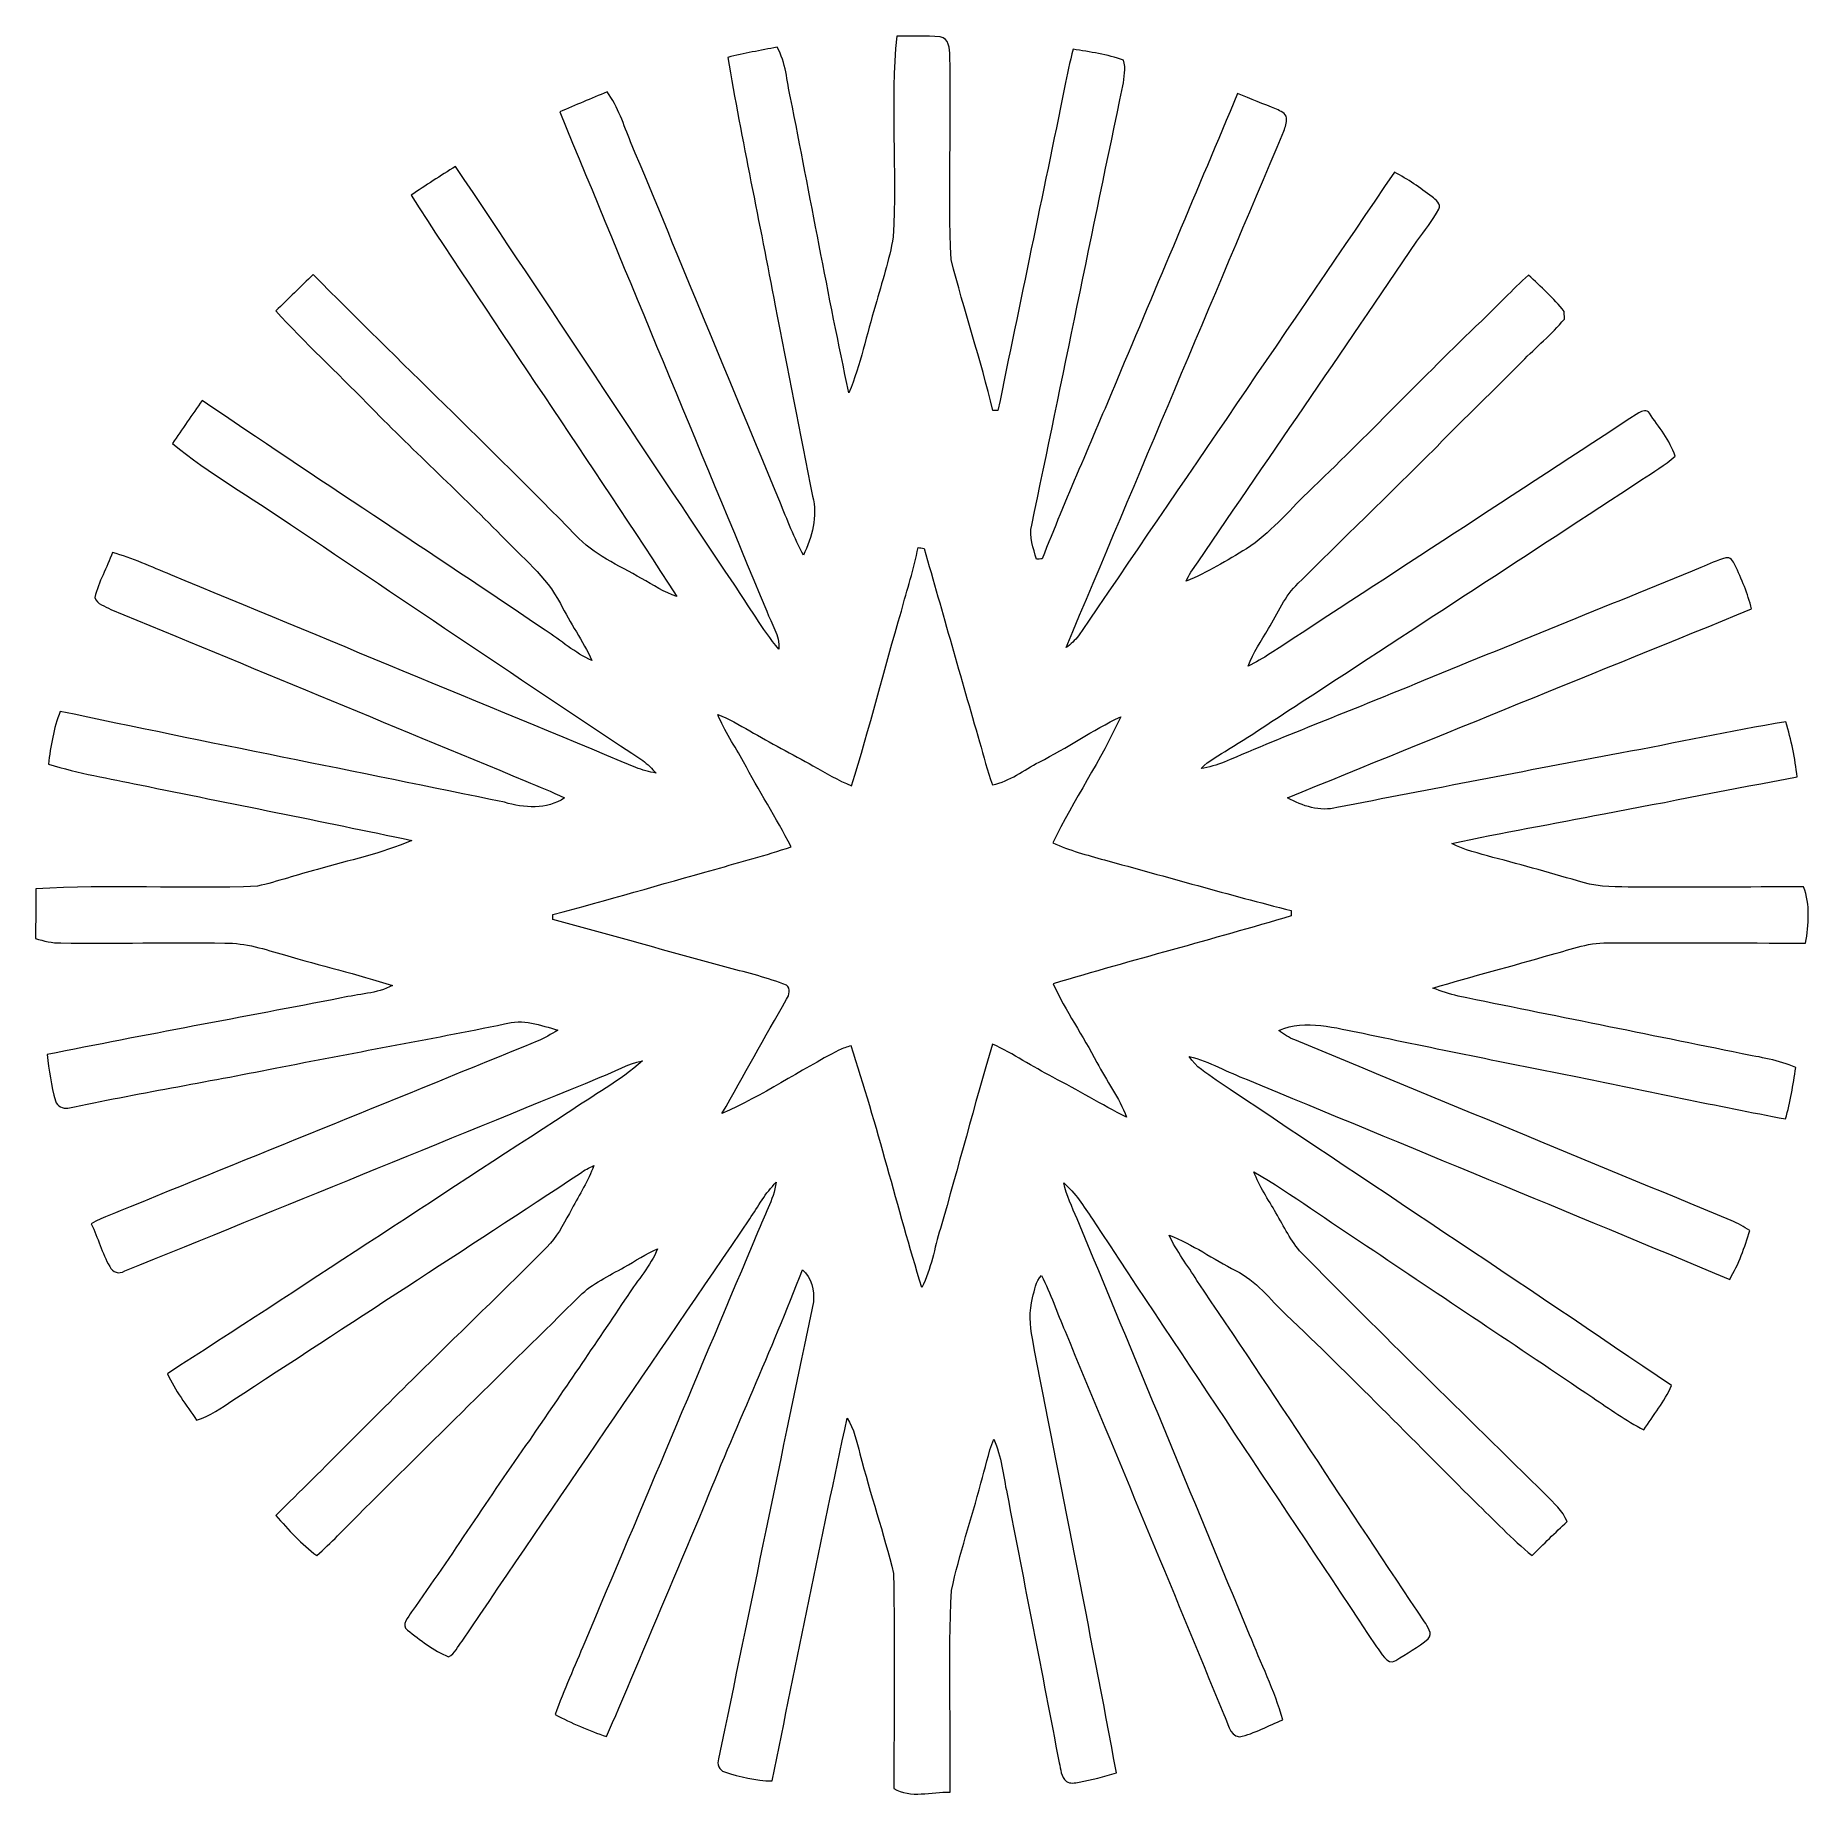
# Model space of a CAD drawing. Header units: centimetres. Extents: x -16.2 to 16.3, y -16.2 to 16.1.
import ezdxf

# ---------------------------------------------------------------- set-up
doc = ezdxf.new("R2010")
doc.units = ezdxf.units.CM
doc.header["$MEASUREMENT"] = 0
doc.layers.add('Layer 1', color=7, linetype='Continuous')

msp = doc.modelspace()

# ---------------------------------------------------------------- linework, layer by layer
at = {"layer": 'Layer 1', "color": 253, "lineweight": 9}
for points, knots in [([(-0.4601, 16.07813), (-0.19551, 16.07284), (0.07119, 16.08907), (0.33542, 16.06296), (0.33542, 16.06296), (0.49346, 16.04427), (0.51251, 15.8386), (0.50898, 15.7183), (0.50898, 15.7183), (0.54391, 14.47617), (0.47653, 13.23192), (0.53544, 11.99085), (0.53544, 11.99085), (0.76686, 11.06516), (1.07766, 10.15958), (1.29921, 9.23036), (1.29921, 9.23036), (1.32214, 9.23001), (1.368, 9.2293), (1.39093, 9.22895), (1.39093, 9.22895), (1.79556, 11.19957), (2.20726, 13.16877), (2.61119, 15.13974), (2.61119, 15.13974), (2.66093, 15.37258), (2.70291, 15.60753), (2.7657, 15.83754), (2.7657, 15.83754), (3.07615, 15.78885), (3.38941, 15.73982), (3.68857, 15.64069), (3.68857, 15.64069), (3.73408, 15.48652), (3.70162, 15.32001), (3.67446, 15.1662), (3.67446, 15.1662), (3.11566, 12.48862), (2.57062, 9.80892), (2.00864, 7.13204), (2.00864, 7.13204), (1.95819, 6.92108), (2.04321, 6.70977), (2.09578, 6.50727), (2.09578, 6.50727), (2.12188, 6.50939), (2.17445, 6.51397), (2.20091, 6.51609), (2.20091, 6.51609), (2.62953, 7.61394), (3.11107, 8.69026), (3.56369, 9.77823), (3.56369, 9.77823), (4.30347, 11.52589), (5.03583, 13.27708), (5.77526, 15.02509), (5.77526, 15.02509), (6.01268, 14.93196), (6.24939, 14.83671), (6.4854, 14.74005), (6.4854, 14.74005), (6.55913, 14.70583), (6.65297, 14.66914), (6.67202, 14.57989), (6.67202, 14.57989), (6.67661, 14.49663), (6.64662, 14.4162), (6.62122, 14.33859), (6.62122, 14.33859), (5.28984, 11.19181), (3.96303, 8.04185), (2.63729, 4.89296), (2.63729, 4.89296), (2.72549, 4.95152), (2.80098, 5.02631), (2.86519, 5.11027), (2.86519, 5.11027), (4.791, 7.93708), (6.72141, 10.76142), (8.64511, 13.58999), (8.64511, 13.58999), (8.88746, 13.46193), (9.11183, 13.30212), (9.33091, 13.13773), (9.33091, 13.13773), (9.38769, 13.09575), (9.5147, 13.00297), (9.45544, 12.91336), (9.45544, 12.91336), (9.34361, 12.70487), (9.19191, 12.52107), (9.05609, 12.32846), (9.05609, 12.32846), (7.68626, 10.30316), (6.29667, 8.29127), (4.92188, 6.2695), (4.92188, 6.2695), (4.88873, 6.21835), (4.86085, 6.16402), (4.83333, 6.10969), (4.83333, 6.10969), (5.22315, 6.25997), (5.57735, 6.48963), (5.93754, 6.69918), (5.93754, 6.69918), (6.36405, 6.98105), (6.69319, 7.37652), (7.05655, 7.73035), (7.05655, 7.73035), (8.1364, 8.75447), (9.15734, 9.83961), (10.23543, 10.86584), (10.23543, 10.86584), (10.524, 11.14595), (10.79987, 11.43875), (11.09868, 11.70792), (11.09868, 11.70792), (11.31987, 11.49026), (11.55552, 11.28494), (11.75096, 11.04258), (11.75096, 11.04258), (11.75096, 11.04258), (11.75202, 10.90324), (11.75202, 10.90324), (11.75202, 10.90324), (11.51919, 10.6189), (11.23132, 10.38818), (10.97767, 10.1236), (10.97767, 10.1236), (10.46579, 9.60043), (9.9271, 9.10442), (9.42404, 8.57279), (9.42404, 8.57279), (8.57808, 7.73705), (7.73035, 6.90309), (6.88369, 6.06842), (6.88369, 6.06842), (6.63921, 5.8384), (6.50798, 5.52161), (6.33724, 5.23904), (6.33724, 5.23904), (6.21024, 5.01326), (6.05889, 4.79877), (5.96541, 4.5557), (5.96541, 4.5557), (6.10828, 4.61638), (6.23916, 4.69964), (6.3704, 4.78254), (6.3704, 4.78254), (8.61794, 6.2508), (10.8669, 7.718), (13.11304, 9.18838), (13.11304, 9.18838), (13.16984, 9.22225), (13.2672, 9.25294), (13.30777, 9.18027), (13.30777, 9.18027), (13.47781, 8.92874), (13.68136, 8.68638), (13.77697, 8.39357), (13.77697, 8.39357), (13.59599, 8.22424), (13.37409, 8.10571), (13.17125, 7.96495), (13.17125, 7.96495), (11.11596, 6.62192), (9.06068, 5.2789), (7.00575, 3.93587), (7.00575, 3.93587), (6.53797, 3.63954), (6.08535, 3.32028), (5.61087, 3.03453), (5.61087, 3.03453), (5.43695, 2.92446), (5.24821, 2.83097), (5.10568, 2.67857), (5.10568, 2.67857), (5.25068, 2.70433), (5.3932, 2.74243), (5.52937, 2.79922), (5.52937, 2.79922), (6.68296, 3.2917), (7.85277, 3.74608), (9.01376, 4.22198), (9.01376, 4.22198), (10.75719, 4.93812), (12.50485, 5.64438), (14.25004, 6.35699), (14.25004, 6.35699), (14.39997, 6.41625), (14.54461, 6.49528), (14.70336, 6.53161), (14.70336, 6.53161), (14.78556, 6.56054), (14.84482, 6.46917), (14.86987, 6.40461), (14.86987, 6.40461), (14.99475, 6.14638), (15.108, 5.88003), (15.17432, 5.59993), (15.17432, 5.59993), (12.34751, 4.44493), (9.51541, 3.30264), (6.69037, 2.14412), (6.69037, 2.14412), (6.96377, 1.99489), (7.2795, 1.88553), (7.59242, 1.96879), (7.59242, 1.96879), (9.31961, 2.29828), (11.0447, 2.6373), (12.77261, 2.96256), (12.77261, 2.96256), (13.78402, 3.14001), (14.78556, 3.37531), (15.80015, 3.5323), (15.80015, 3.5323), (15.90492, 3.20527), (15.97264, 2.86766), (16.00933, 2.52617), (16.00933, 2.52617), (14.83001, 2.3131), (13.65632, 2.06933), (12.47733, 1.85343), (12.47733, 1.85343), (11.54953, 1.66928), (10.61643, 1.51088), (9.69215, 1.31156), (9.69215, 1.31156), (9.92251, 1.17962), (10.18957, 1.13482), (10.4411, 1.05615), (10.4411, 1.05615), (10.99637, 0.91327), (11.5467, 0.7517), (12.09845, 0.59542), (12.09845, 0.59542), (12.40254, 0.5037), (12.72428, 0.51816), (13.0386, 0.51005), (13.0386, 0.51005), (14.06765, 0.51534), (15.09671, 0.5104), (16.12611, 0.5164), (16.12611, 0.5164), (16.25382, 0.18937), (16.21713, -0.17328), (16.16527, -0.51301), (16.16527, -0.51301), (14.9817, -0.50948), (13.79813, -0.50666), (12.61456, -0.50983), (12.61456, -0.50983), (12.23427, -0.48408), (11.87867, -0.62554), (11.51884, -0.72079), (11.51884, -0.72079), (10.7974, -0.93458), (10.06645, -1.11731), (9.34714, -1.33639), (9.34714, -1.33639), (9.49812, -1.39036), (9.65052, -1.44434), (9.8075, -1.48173), (9.8075, -1.48173), (11.53789, -1.83733), (13.27108, -2.18094), (15.00146, -2.53689), (15.00146, -2.53689), (15.33272, -2.60251), (15.6735, -2.64731), (15.98289, -2.79089), (15.98289, -2.79089), (15.93561, -3.10592), (15.88552, -3.42166), (15.79838, -3.72822), (15.79838, -3.72822), (14.53614, -3.49116), (13.28025, -3.22022), (12.02119, -2.96728), (12.02119, -2.96728), (10.70321, -2.70376), (9.38488, -2.43917), (8.06937, -2.1626), (8.06937, -2.1626), (7.5642, -2.07052), (7.02515, -1.8899), (6.52738, -2.1125), (6.52738, -2.1125), (6.6184, -2.18059), (6.71612, -2.24021), (6.8216, -2.28466), (6.8216, -2.28466), (9.48154, -3.38744), (12.14431, -4.48423), (14.8039, -5.58842), (14.8039, -5.58842), (14.92314, -5.63604), (15.03497, -5.70025), (15.14398, -5.76834), (15.14398, -5.76834), (15.05296, -6.07737), (14.94078, -6.38534), (14.77533, -6.66298), (14.77533, -6.66298), (11.83598, -5.43955), (8.89135, -4.22846), (5.95024, -3.00961), (5.95024, -3.00961), (5.59358, -2.87732), (5.26267, -2.67553), (4.89119, -2.58699), (4.89119, -2.58699), (5.00373, -2.77854), (5.20516, -2.89108), (5.38121, -3.01773), (5.38121, -3.01773), (8.15862, -4.87722), (10.94451, -6.72613), (13.70853, -8.60573), (13.70853, -8.60573), (13.59035, -8.90418), (13.37304, -9.14689), (13.20405, -9.41606), (13.20405, -9.41606), (12.87774, -9.24461), (12.57682, -9.03083), (12.27096, -8.82657), (12.27096, -8.82657), (10.89618, -7.89488), (9.51082, -6.97872), (8.13464, -6.04879), (8.13464, -6.04879), (7.44249, -5.60535), (6.78385, -5.10864), (6.07336, -4.69448), (6.07336, -4.69448), (6.16861, -4.96471), (6.33618, -5.20072), (6.47694, -5.44872), (6.47694, -5.44872), (6.62581, -5.69637), (6.74469, -5.96624), (6.94542, -6.17932), (6.94542, -6.17932), (8.41615, -7.67228), (9.91864, -9.13278), (11.41018, -10.60492), (11.41018, -10.60492), (11.55517, -10.7552), (11.72345, -10.8949), (11.80247, -11.09493), (11.80247, -11.09493), (11.58234, -11.29495), (11.37314, -11.50627), (11.16147, -11.71476), (11.16147, -11.71476), (10.79105, -11.41278), (10.46085, -11.06459), (10.11901, -10.73192), (10.11901, -10.73192), (8.9686, -9.58927), (7.83901, -8.42546), (6.66214, -7.30962), (6.66214, -7.30962), (6.36475, -7.02952), (6.11428, -6.68556), (5.73892, -6.50211), (5.73892, -6.50211), (5.33076, -6.29256), (4.95116, -6.02198), (4.52148, -5.85618), (4.52148, -5.85618), (4.66012, -6.14969), (4.85945, -6.40898), (5.0309, -6.68344), (5.0309, -6.68344), (6.43319, -8.75495), (7.80303, -10.84834), (9.19474, -12.92726), (9.19474, -12.92726), (9.2427, -13.00804), (9.35737, -13.14633), (9.25859, -13.23841), (9.25859, -13.23841), (9.08185, -13.39716), (8.86489, -13.50511), (8.66769, -13.63563), (8.66769, -13.63563), (8.50188, -13.73441), (8.39781, -13.47406), (8.3142, -13.3834), (8.3142, -13.3834), (6.58418, -10.77531), (4.84392, -8.17358), (3.11813, -5.56267), (3.11813, -5.56267), (2.96291, -5.32631), (2.80909, -5.08254), (2.59355, -4.89592), (2.59355, -4.89592), (2.644, -5.12663), (2.74912, -5.34042), (2.83838, -5.55808), (2.83838, -5.55808), (3.89741, -8.08997), (4.93881, -10.62926), (5.99434, -13.16291), (5.99434, -13.16291), (6.19683, -13.6822), (6.45012, -14.1842), (6.60323, -14.72184), (6.60323, -14.72184), (6.33724, -14.82026), (6.08712, -14.97478), (5.80807, -15.03334), (5.80807, -15.03334), (5.61686, -15.00476), (5.59746, -14.75888), (5.52232, -14.62094), (5.52232, -14.62094), (4.56099, -12.28238), (3.58838, -9.9484), (2.61824, -7.61336), (2.61824, -7.61336), (2.47325, -7.2747), (2.35754, -6.92263), (2.18891, -6.59419), (2.18891, -6.59419), (2.07849, -6.70038), (2.06297, -6.86195), (2.02416, -7.002), (2.02416, -7.002), (1.96031, -7.24542), (1.97514, -7.50153), (2.02029, -7.74742), (2.02029, -7.74742), (2.52793, -10.39608), (3.06944, -13.03909), (3.55804, -15.69162), (3.55804, -15.69162), (3.33403, -15.75794), (3.10754, -15.81651), (2.87859, -15.86201), (2.87859, -15.86201), (2.80063, -15.87471), (2.71243, -15.89306), (2.64258, -15.84543), (2.64258, -15.84543), (2.5364, -15.7717), (2.54733, -15.61578), (2.51135, -15.50959), (2.51135, -15.50959), (2.20055, -13.86635), (1.87282, -12.22629), (1.55779, -10.58411), (1.55779, -10.58411), (1.48547, -10.25003), (1.4569, -9.90042), (1.31438, -9.5861), (1.31438, -9.5861), (1.21101, -9.84574), (1.15915, -10.12267), (1.07943, -10.39043), (1.07943, -10.39043), (0.90833, -11.04589), (0.68502, -11.68936), (0.54179, -12.35188), (0.54179, -12.35188), (0.47582, -13.57954), (0.53474, -14.81109), (0.51463, -16.04052), (0.51463, -16.04052), (0.17631, -16.03876), (-0.20433, -16.15941), (-0.51442, -15.97878), (-0.51442, -15.97878), (-0.51054, -14.66786), (-0.49326, -13.35659), (-0.51795, -12.04672), (-0.51795, -12.04672), (-0.69681, -11.30871), (-0.94552, -10.58834), (-1.13284, -9.85209), (-1.13284, -9.85209), (-1.19705, -9.63125), (-1.23762, -9.39736), (-1.36744, -9.20369), (-1.36744, -9.20369), (-1.84263, -11.41172), (-2.28396, -13.62717), (-2.74151, -15.83908), (-2.74151, -15.83908), (-3.03679, -15.83062), (-3.32924, -15.76359), (-3.60899, -15.67222), (-3.60899, -15.67222), (-3.712, -15.64223), (-3.74869, -15.5297), (-3.72223, -15.43409), (-3.72223, -15.43409), (-3.13592, -12.64927), (-2.57112, -9.85915), (-1.98269, -7.07503), (-1.98269, -7.07503), (-1.9654, -6.8683), (-2.01691, -6.62312), (-2.18483, -6.48906), (-2.18483, -6.48906), (-2.75104, -7.96755), (-3.4199, -9.40477), (-4.00622, -10.8755), (-4.00622, -10.8755), (-4.6003, -12.25663), (-5.16686, -13.64974), (-5.7694, -15.02734), (-5.7694, -15.02734), (-6.09078, -14.91339), (-6.40793, -14.78604), (-6.70814, -14.62306), (-6.70814, -14.62306), (-6.55116, -14.17362), (-6.34619, -13.74323), (-6.16734, -13.30261), (-6.16734, -13.30261), (-5.11253, -10.80495), (-4.05949, -8.30622), (-3.00539, -5.8082), (-3.00539, -5.8082), (-2.8858, -5.50411), (-2.71823, -5.21377), (-2.66319, -4.88851), (-2.66319, -4.88851), (-2.86428, -5.08042), (-2.99339, -5.33195), (-3.14862, -5.55914), (-3.14862, -5.55914), (-4.90298, -8.1323), (-6.65876, -10.7044), (-8.41065, -13.27898), (-8.41065, -13.27898), (-8.49073, -13.37317), (-8.53623, -13.51357), (-8.6583, -13.56578), (-8.6583, -13.56578), (-8.93699, -13.45889), (-9.17371, -13.25781), (-9.40935, -13.0793), (-9.40935, -13.0793), (-9.54024, -12.98934), (-9.38537, -12.8313), (-9.33456, -12.74628), (-9.33456, -12.74628), (-8.59515, -11.71476), (-7.9157, -10.64231), (-7.18016, -9.60797), (-7.18016, -9.60797), (-6.57867, -8.72673), (-5.97472, -7.8469), (-5.38135, -6.96002), (-5.38135, -6.96002), (-5.19684, -6.67639), (-4.96577, -6.4178), (-4.83348, -6.10348), (-4.83348, -6.10348), (-5.04762, -6.1952), (-5.24129, -6.32678), (-5.4452, -6.43861), (-5.4452, -6.43861), (-5.72142, -6.60371), (-6.02905, -6.73248), (-6.25694, -6.96672), (-6.25694, -6.96672), (-7.61231, -8.30446), (-8.97086, -9.63866), (-10.31953, -10.9831), (-10.31953, -10.9831), (-10.56401, -11.23181), (-10.80883, -11.48087), (-11.06636, -11.71652), (-11.06636, -11.71652), (-11.3507, -11.50979), (-11.58389, -11.24239), (-11.81707, -10.98239), (-11.81707, -10.98239), (-10.92454, -10.10609), (-10.04965, -9.21145), (-9.15607, -8.33621), (-9.15607, -8.33621), (-8.37219, -7.55621), (-7.56892, -6.79563), (-6.79563, -6.00434), (-6.79563, -6.00434), (-6.63159, -5.81737), (-6.52329, -5.59124), (-6.40299, -5.37569), (-6.40299, -5.37569), (-6.26223, -5.11429), (-6.10489, -4.86029), (-6.00012, -4.58159), (-6.00012, -4.58159), (-6.0862, -4.62004), (-6.16875, -4.66591), (-6.24636, -4.71953), (-6.24636, -4.71953), (-8.35985, -6.11265), (-10.48463, -7.48883), (-12.60306, -8.87454), (-12.60306, -8.87454), (-12.81508, -9.01248), (-13.01934, -9.17053), (-13.26664, -9.24179), (-13.26664, -9.24179), (-13.45043, -8.96239), (-13.66175, -8.69675), (-13.79968, -8.39018), (-13.79968, -8.39018), (-11.34929, -6.80903), (-8.919, -5.19754), (-6.47037, -3.61357), (-6.47037, -3.61357), (-6.01705, -3.29678), (-5.52175, -3.03784), (-5.10936, -2.66495), (-5.10936, -2.66495), (-5.38417, -2.71646), (-5.62441, -2.86709), (-5.88194, -2.96763), (-5.88194, -2.96763), (-8.77895, -4.1512), (-11.67631, -5.33442), (-14.57756, -6.50741), (-14.57756, -6.50741), (-14.69186, -6.58043), (-14.80157, -6.53351), (-14.8559, -6.42874), (-14.8559, -6.42874), (-14.99595, -6.18214), (-15.07109, -5.90521), (-15.19245, -5.64945), (-15.19245, -5.64945), (-14.9702, -5.51469), (-14.71937, -5.43884), (-14.4816, -5.3376), (-14.4816, -5.3376), (-12.00016, -4.32512), (-9.5159, -3.31971), (-7.03482, -2.30759), (-7.03482, -2.30759), (-6.90464, -2.25044), (-6.78082, -2.17988), (-6.65911, -2.10721), (-6.65911, -2.10721), (-6.97308, -2.01337), (-7.30469, -1.89096), (-7.63419, -1.99185), (-7.63419, -1.99185), (-9.03083, -2.27478), (-10.43383, -2.5256), (-11.83224, -2.80112), (-11.83224, -2.80112), (-13.09307, -3.05336), (-14.36166, -3.26679), (-15.62037, -3.52926), (-15.62037, -3.52926), (-15.71421, -3.54866), (-15.81934, -3.49327), (-15.84756, -3.39979), (-15.84756, -3.39979), (-15.92729, -3.12286), (-15.96397, -2.83711), (-16.00207, -2.55241), (-16.00207, -2.55241), (-14.21067, -2.19082), (-12.41221, -1.86309), (-10.61763, -1.5156), (-10.61763, -1.5156), (-10.30577, -1.44399), (-9.96993, -1.43834), (-9.68206, -1.28806), (-9.68206, -1.28806), (-10.33505, -1.08027), (-11.00357, -0.92505), (-11.65973, -0.7275), (-11.65973, -0.7275), (-12.01674, -0.62978), (-12.3727, -0.50348), (-12.74876, -0.51371), (-12.74876, -0.51371), (-13.74888, -0.4929), (-14.74936, -0.52571), (-15.74913, -0.50807), (-15.74913, -0.50807), (-15.90859, -0.51618), (-16.06134, -0.47138), (-16.21304, -0.43116), (-16.21304, -0.43116), (-16.20916, -0.12707), (-16.20704, 0.17667), (-16.20457, 0.48042), (-16.20457, 0.48042), (-14.85625, 0.56544), (-13.5037, 0.47054), (-12.15503, 0.52875), (-12.15503, 0.52875), (-11.78426, 0.612), (-11.42549, 0.74147), (-11.05684, 0.83355), (-11.05684, 0.83355), (-10.48075, 1.00641), (-9.8842, 1.12071), (-9.33211, 1.36518), (-9.33211, 1.36518), (-10.98593, 1.71584), (-12.64539, 2.04216), (-14.30169, 2.38154), (-14.30169, 2.38154), (-14.86225, 2.49866), (-15.42987, 2.59109), (-15.97703, 2.76254), (-15.97703, 2.76254), (-15.93469, 3.08886), (-15.88319, 3.41906), (-15.76042, 3.72632), (-15.76042, 3.72632), (-13.05638, 3.1513), (-10.3414, 2.62601), (-7.63489, 2.06262), (-7.63489, 2.06262), (-7.27788, 1.9582), (-6.8609, 1.92504), (-6.53916, 2.14235), (-6.53916, 2.14235), (-6.76847, 2.26053), (-7.00977, 2.35155), (-7.24684, 2.45139), (-7.24684, 2.45139), (-9.7759, 3.49843), (-12.30391, 4.54794), (-14.83544, 5.58934), (-14.83544, 5.58934), (-14.93669, 5.65214), (-15.09261, 5.68565), (-15.1286, 5.81054), (-15.1286, 5.81054), (-15.05839, 6.09664), (-14.90423, 6.35487), (-14.80686, 6.63251), (-14.80686, 6.63251), (-14.43786, 6.53373), (-14.09249, 6.36863), (-13.74042, 6.22399), (-13.74042, 6.22399), (-10.90479, 5.04995), (-8.0681, 3.87837), (-5.23389, 2.70115), (-5.23389, 2.70115), (-5.11394, 2.64929), (-4.988, 2.61931), (-4.85924, 2.59638), (-4.85924, 2.59638), (-4.93896, 2.67681), (-5.01587, 2.76007), (-5.10583, 2.82851), (-5.10583, 2.82851), (-7.26271, 4.25443), (-9.40442, 5.70329), (-11.55108, 7.14439), (-11.55108, 7.14439), (-12.26757, 7.64286), (-13.0331, 8.07184), (-13.71008, 8.625), (-13.71008, 8.625), (-13.5291, 8.88852), (-13.34848, 9.1524), (-13.16362, 9.41345), (-13.16362, 9.41345), (-11.08259, 7.99599), (-8.97227, 6.62228), (-6.88877, 5.2087), (-6.88877, 5.2087), (-6.60443, 5.02596), (-6.34725, 4.79277), (-6.03469, 4.65766), (-6.03469, 4.65766), (-6.20438, 5.01643), (-6.43439, 5.34416), (-6.61289, 5.69906), (-6.61289, 5.69906), (-6.86936, 6.19647), (-7.31422, 6.54749), (-7.69592, 6.9426), (-7.69592, 6.9426), (-8.49743, 7.76422), (-9.34727, 8.5361), (-10.14772, 9.35913), (-10.14772, 9.35913), (-10.70229, 9.92569), (-11.28297, 10.46791), (-11.81919, 11.05211), (-11.81919, 11.05211), (-11.58706, 11.27012), (-11.36693, 11.50049), (-11.13162, 11.71427), (-11.13162, 11.71427), (-9.54695, 10.11584), (-7.9157, 8.56538), (-6.34055, 6.95742), (-6.34055, 6.95742), (-6.00929, 6.59194), (-5.5468, 6.40073), (-5.12911, 6.15661), (-5.12911, 6.15661), (-4.91639, 6.03949), (-4.71177, 5.90261), (-4.47965, 5.825), (-4.47965, 5.825), (-6.0742, 8.29021), (-7.74884, 10.70356), (-9.34445, 13.16807), (-9.34445, 13.16807), (-9.07458, 13.34552), (-8.80575, 13.52437), (-8.53024, 13.693), (-8.53024, 13.693), (-6.82103, 11.15336), (-5.14393, 8.59289), (-3.43578, 6.05184), (-3.43578, 6.05184), (-3.16096, 5.65708), (-2.92813, 5.23057), (-2.61627, 4.86192), (-2.61627, 4.86192), (-2.59299, 5.11486), (-2.75456, 5.33111), (-2.83747, 5.55795), (-2.83747, 5.55795), (-4.10217, 8.60101), (-5.36582, 11.64477), (-6.62418, 14.69066), (-6.62418, 14.69066), (-6.33808, 14.81872), (-6.04704, 14.93513), (-5.75811, 15.05719), (-5.75811, 15.05719), (-5.55456, 14.7845), (-5.45719, 14.45324), (-5.32702, 14.14315), (-5.32702, 14.14315), (-4.41332, 11.95169), (-3.51233, 9.75459), (-2.59722, 7.56349), (-2.59722, 7.56349), (-2.4667, 7.23047), (-2.33441, 6.89744), (-2.16648, 6.581), (-2.16648, 6.581), (-2.01338, 6.91367), (-1.90119, 7.29608), (-1.99962, 7.66156), (-1.99962, 7.66156), (-2.23245, 8.82149), (-2.45223, 9.9839), (-2.68154, 11.14489), (-2.68154, 11.14489), (-2.96799, 12.66007), (-3.29079, 14.16855), (-3.55114, 15.68831), (-3.55114, 15.68831), (-3.25304, 15.7624), (-2.95071, 15.81849), (-2.64838, 15.87387), (-2.64838, 15.87387), (-2.48539, 15.59306), (-2.47375, 15.25757), (-2.40214, 14.94748), (-2.40214, 14.94748), (-2.04477, 13.15043), (-1.72022, 11.34597), (-1.33499, 9.55492), (-1.33499, 9.55492), (-1.12226, 10.07068), (-1.01043, 10.62172), (-0.84815, 11.15477), (-0.84815, 11.15477), (-0.73597, 11.57069), (-0.59345, 11.98027), (-0.52571, 12.40677), (-0.52571, 12.40677), (-0.44846, 13.62844), (-0.58674, 14.85964), (-0.4601, 16.07813), (-0.4601, 16.07813), (-0.4601, 16.07813), (-0.4601, 16.07813), (-0.4601, 16.07813)], [0, 0, 0, 0, 0.00444444, 0.00444444, 0.00444444, 0.00444444, 0.00888889, 0.00888889, 0.00888889, 0.00888889, 0.01333333, 0.01333333, 0.01333333, 0.01333333, 0.01777778, 0.01777778, 0.01777778, 0.01777778, 0.02222222, 0.02222222, 0.02222222, 0.02222222, 0.02666667, 0.02666667, 0.02666667, 0.02666667, 0.03111111, 0.03111111, 0.03111111, 0.03111111, 0.03555556, 0.03555556, 0.03555556, 0.03555556, 0.04, 0.04, 0.04, 0.04, 0.04444444, 0.04444444, 0.04444444, 0.04444444, 0.04888889, 0.04888889, 0.04888889, 0.04888889, 0.05333333, 0.05333333, 0.05333333, 0.05333333, 0.05777778, 0.05777778, 0.05777778, 0.05777778, 0.06222222, 0.06222222, 0.06222222, 0.06222222, 0.06666667, 0.06666667, 0.06666667, 0.06666667, 0.07111111, 0.07111111, 0.07111111, 0.07111111, 0.07555556, 0.07555556, 0.07555556, 0.07555556, 0.08, 0.08, 0.08, 0.08, 0.08444444, 0.08444444, 0.08444444, 0.08444444, 0.08888889, 0.08888889, 0.08888889, 0.08888889, 0.09333333, 0.09333333, 0.09333333, 0.09333333, 0.09777778, 0.09777778, 0.09777778, 0.09777778, 0.10222222, 0.10222222, 0.10222222, 0.10222222, 0.10666667, 0.10666667, 0.10666667, 0.10666667, 0.11111111, 0.11111111, 0.11111111, 0.11111111, 0.11555556, 0.11555556, 0.11555556, 0.11555556, 0.12, 0.12, 0.12, 0.12, 0.12444444, 0.12444444, 0.12444444, 0.12444444, 0.12888889, 0.12888889, 0.12888889, 0.12888889, 0.13333333, 0.13333333, 0.13333333, 0.13333333, 0.13777778, 0.13777778, 0.13777778, 0.13777778, 0.14222222, 0.14222222, 0.14222222, 0.14222222, 0.14666667, 0.14666667, 0.14666667, 0.14666667, 0.15111111, 0.15111111, 0.15111111, 0.15111111, 0.15555556, 0.15555556, 0.15555556, 0.15555556, 0.16, 0.16, 0.16, 0.16, 0.16444444, 0.16444444, 0.16444444, 0.16444444, 0.16888889, 0.16888889, 0.16888889, 0.16888889, 0.17333333, 0.17333333, 0.17333333, 0.17333333, 0.17777778, 0.17777778, 0.17777778, 0.17777778, 0.18222222, 0.18222222, 0.18222222, 0.18222222, 0.18666667, 0.18666667, 0.18666667, 0.18666667, 0.19111111, 0.19111111, 0.19111111, 0.19111111, 0.19555556, 0.19555556, 0.19555556, 0.19555556, 0.2, 0.2, 0.2, 0.2, 0.20444444, 0.20444444, 0.20444444, 0.20444444, 0.20888889, 0.20888889, 0.20888889, 0.20888889, 0.21333333, 0.21333333, 0.21333333, 0.21333333, 0.21777778, 0.21777778, 0.21777778, 0.21777778, 0.22222222, 0.22222222, 0.22222222, 0.22222222, 0.22666667, 0.22666667, 0.22666667, 0.22666667, 0.23111111, 0.23111111, 0.23111111, 0.23111111, 0.23555556, 0.23555556, 0.23555556, 0.23555556, 0.24, 0.24, 0.24, 0.24, 0.24444444, 0.24444444, 0.24444444, 0.24444444, 0.24888889, 0.24888889, 0.24888889, 0.24888889, 0.25333333, 0.25333333, 0.25333333, 0.25333333, 0.25777778, 0.25777778, 0.25777778, 0.25777778, 0.26222222, 0.26222222, 0.26222222, 0.26222222, 0.26666667, 0.26666667, 0.26666667, 0.26666667, 0.27111111, 0.27111111, 0.27111111, 0.27111111, 0.27555556, 0.27555556, 0.27555556, 0.27555556, 0.28, 0.28, 0.28, 0.28, 0.28444444, 0.28444444, 0.28444444, 0.28444444, 0.28888889, 0.28888889, 0.28888889, 0.28888889, 0.29333333, 0.29333333, 0.29333333, 0.29333333, 0.29777778, 0.29777778, 0.29777778, 0.29777778, 0.30222222, 0.30222222, 0.30222222, 0.30222222, 0.30666667, 0.30666667, 0.30666667, 0.30666667, 0.31111111, 0.31111111, 0.31111111, 0.31111111, 0.31555556, 0.31555556, 0.31555556, 0.31555556, 0.32, 0.32, 0.32, 0.32, 0.32444444, 0.32444444, 0.32444444, 0.32444444, 0.32888889, 0.32888889, 0.32888889, 0.32888889, 0.33333333, 0.33333333, 0.33333333, 0.33333333, 0.33777778, 0.33777778, 0.33777778, 0.33777778, 0.34222222, 0.34222222, 0.34222222, 0.34222222, 0.34666667, 0.34666667, 0.34666667, 0.34666667, 0.35111111, 0.35111111, 0.35111111, 0.35111111, 0.35555556, 0.35555556, 0.35555556, 0.35555556, 0.36, 0.36, 0.36, 0.36, 0.36444444, 0.36444444, 0.36444444, 0.36444444, 0.36888889, 0.36888889, 0.36888889, 0.36888889, 0.37333333, 0.37333333, 0.37333333, 0.37333333, 0.37777778, 0.37777778, 0.37777778, 0.37777778, 0.38222222, 0.38222222, 0.38222222, 0.38222222, 0.38666667, 0.38666667, 0.38666667, 0.38666667, 0.39111111, 0.39111111, 0.39111111, 0.39111111, 0.39555556, 0.39555556, 0.39555556, 0.39555556, 0.4, 0.4, 0.4, 0.4, 0.40444444, 0.40444444, 0.40444444, 0.40444444, 0.40888889, 0.40888889, 0.40888889, 0.40888889, 0.41333333, 0.41333333, 0.41333333, 0.41333333, 0.41777778, 0.41777778, 0.41777778, 0.41777778, 0.42222222, 0.42222222, 0.42222222, 0.42222222, 0.42666667, 0.42666667, 0.42666667, 0.42666667, 0.43111111, 0.43111111, 0.43111111, 0.43111111, 0.43555556, 0.43555556, 0.43555556, 0.43555556, 0.44, 0.44, 0.44, 0.44, 0.44444444, 0.44444444, 0.44444444, 0.44444444, 0.44888889, 0.44888889, 0.44888889, 0.44888889, 0.45333333, 0.45333333, 0.45333333, 0.45333333, 0.45777778, 0.45777778, 0.45777778, 0.45777778, 0.46222222, 0.46222222, 0.46222222, 0.46222222, 0.46666667, 0.46666667, 0.46666667, 0.46666667, 0.47111111, 0.47111111, 0.47111111, 0.47111111, 0.47555556, 0.47555556, 0.47555556, 0.47555556, 0.48, 0.48, 0.48, 0.48, 0.48444444, 0.48444444, 0.48444444, 0.48444444, 0.48888889, 0.48888889, 0.48888889, 0.48888889, 0.49333333, 0.49333333, 0.49333333, 0.49333333, 0.49777778, 0.49777778, 0.49777778, 0.49777778, 0.50222222, 0.50222222, 0.50222222, 0.50222222, 0.50666667, 0.50666667, 0.50666667, 0.50666667, 0.51111111, 0.51111111, 0.51111111, 0.51111111, 0.51555556, 0.51555556, 0.51555556, 0.51555556, 0.52, 0.52, 0.52, 0.52, 0.52444444, 0.52444444, 0.52444444, 0.52444444, 0.52888889, 0.52888889, 0.52888889, 0.52888889, 0.53333333, 0.53333333, 0.53333333, 0.53333333, 0.53777778, 0.53777778, 0.53777778, 0.53777778, 0.54222222, 0.54222222, 0.54222222, 0.54222222, 0.54666667, 0.54666667, 0.54666667, 0.54666667, 0.55111111, 0.55111111, 0.55111111, 0.55111111, 0.55555556, 0.55555556, 0.55555556, 0.55555556, 0.56, 0.56, 0.56, 0.56, 0.56444444, 0.56444444, 0.56444444, 0.56444444, 0.56888889, 0.56888889, 0.56888889, 0.56888889, 0.57333333, 0.57333333, 0.57333333, 0.57333333, 0.57777778, 0.57777778, 0.57777778, 0.57777778, 0.58222222, 0.58222222, 0.58222222, 0.58222222, 0.58666667, 0.58666667, 0.58666667, 0.58666667, 0.59111111, 0.59111111, 0.59111111, 0.59111111, 0.59555556, 0.59555556, 0.59555556, 0.59555556, 0.6, 0.6, 0.6, 0.6, 0.60444444, 0.60444444, 0.60444444, 0.60444444, 0.60888889, 0.60888889, 0.60888889, 0.60888889, 0.61333333, 0.61333333, 0.61333333, 0.61333333, 0.61777778, 0.61777778, 0.61777778, 0.61777778, 0.62222222, 0.62222222, 0.62222222, 0.62222222, 0.62666667, 0.62666667, 0.62666667, 0.62666667, 0.63111111, 0.63111111, 0.63111111, 0.63111111, 0.63555556, 0.63555556, 0.63555556, 0.63555556, 0.64, 0.64, 0.64, 0.64, 0.64444444, 0.64444444, 0.64444444, 0.64444444, 0.64888889, 0.64888889, 0.64888889, 0.64888889, 0.65333333, 0.65333333, 0.65333333, 0.65333333, 0.65777778, 0.65777778, 0.65777778, 0.65777778, 0.66222222, 0.66222222, 0.66222222, 0.66222222, 0.66666667, 0.66666667, 0.66666667, 0.66666667, 0.67111111, 0.67111111, 0.67111111, 0.67111111, 0.67555556, 0.67555556, 0.67555556, 0.67555556, 0.68, 0.68, 0.68, 0.68, 0.68444444, 0.68444444, 0.68444444, 0.68444444, 0.68888889, 0.68888889, 0.68888889, 0.68888889, 0.69333333, 0.69333333, 0.69333333, 0.69333333, 0.69777778, 0.69777778, 0.69777778, 0.69777778, 0.70222222, 0.70222222, 0.70222222, 0.70222222, 0.70666667, 0.70666667, 0.70666667, 0.70666667, 0.71111111, 0.71111111, 0.71111111, 0.71111111, 0.71555556, 0.71555556, 0.71555556, 0.71555556, 0.72, 0.72, 0.72, 0.72, 0.72444444, 0.72444444, 0.72444444, 0.72444444, 0.72888889, 0.72888889, 0.72888889, 0.72888889, 0.73333333, 0.73333333, 0.73333333, 0.73333333, 0.73777778, 0.73777778, 0.73777778, 0.73777778, 0.74222222, 0.74222222, 0.74222222, 0.74222222, 0.74666667, 0.74666667, 0.74666667, 0.74666667, 0.75111111, 0.75111111, 0.75111111, 0.75111111, 0.75555556, 0.75555556, 0.75555556, 0.75555556, 0.76, 0.76, 0.76, 0.76, 0.76444444, 0.76444444, 0.76444444, 0.76444444, 0.76888889, 0.76888889, 0.76888889, 0.76888889, 0.77333333, 0.77333333, 0.77333333, 0.77333333, 0.77777778, 0.77777778, 0.77777778, 0.77777778, 0.78222222, 0.78222222, 0.78222222, 0.78222222, 0.78666667, 0.78666667, 0.78666667, 0.78666667, 0.79111111, 0.79111111, 0.79111111, 0.79111111, 0.79555556, 0.79555556, 0.79555556, 0.79555556, 0.8, 0.8, 0.8, 0.8, 0.80444444, 0.80444444, 0.80444444, 0.80444444, 0.80888889, 0.80888889, 0.80888889, 0.80888889, 0.81333333, 0.81333333, 0.81333333, 0.81333333, 0.81777778, 0.81777778, 0.81777778, 0.81777778, 0.82222222, 0.82222222, 0.82222222, 0.82222222, 0.82666667, 0.82666667, 0.82666667, 0.82666667, 0.83111111, 0.83111111, 0.83111111, 0.83111111, 0.83555556, 0.83555556, 0.83555556, 0.83555556, 0.84, 0.84, 0.84, 0.84, 0.84444444, 0.84444444, 0.84444444, 0.84444444, 0.84888889, 0.84888889, 0.84888889, 0.84888889, 0.85333333, 0.85333333, 0.85333333, 0.85333333, 0.85777778, 0.85777778, 0.85777778, 0.85777778, 0.86222222, 0.86222222, 0.86222222, 0.86222222, 0.86666667, 0.86666667, 0.86666667, 0.86666667, 0.87111111, 0.87111111, 0.87111111, 0.87111111, 0.87555556, 0.87555556, 0.87555556, 0.87555556, 0.88, 0.88, 0.88, 0.88, 0.88444444, 0.88444444, 0.88444444, 0.88444444, 0.88888889, 0.88888889, 0.88888889, 0.88888889, 0.89333333, 0.89333333, 0.89333333, 0.89333333, 0.89777778, 0.89777778, 0.89777778, 0.89777778, 0.90222222, 0.90222222, 0.90222222, 0.90222222, 0.90666667, 0.90666667, 0.90666667, 0.90666667, 0.91111111, 0.91111111, 0.91111111, 0.91111111, 0.91555556, 0.91555556, 0.91555556, 0.91555556, 0.92, 0.92, 0.92, 0.92, 0.92444444, 0.92444444, 0.92444444, 0.92444444, 0.92888889, 0.92888889, 0.92888889, 0.92888889, 0.93333333, 0.93333333, 0.93333333, 0.93333333, 0.93777778, 0.93777778, 0.93777778, 0.93777778, 0.94222222, 0.94222222, 0.94222222, 0.94222222, 0.94666667, 0.94666667, 0.94666667, 0.94666667, 0.95111111, 0.95111111, 0.95111111, 0.95111111, 0.95555556, 0.95555556, 0.95555556, 0.95555556, 0.96, 0.96, 0.96, 0.96, 0.96444444, 0.96444444, 0.96444444, 0.96444444, 0.96888889, 0.96888889, 0.96888889, 0.96888889, 0.97333333, 0.97333333, 0.97333333, 0.97333333, 0.97777778, 0.97777778, 0.97777778, 0.97777778, 0.98222222, 0.98222222, 0.98222222, 0.98222222, 0.98666667, 0.98666667, 0.98666667, 0.98666667, 0.99111111, 0.99111111, 0.99111111, 0.99111111, 1, 1, 1, 1]), ([(-0.07098, 6.72388), (-0.1433, 6.32912), (-0.27312, 5.94847), (-0.37508, 5.56077), (-0.37508, 5.56077), (-0.68693, 4.49714), (-0.95681, 3.42188), (-1.28666, 2.36354), (-1.28666, 2.36354), (-1.53078, 2.46832), (-1.76361, 2.59708), (-1.99221, 2.73184), (-1.99221, 2.73184), (-2.3785, 2.94457), (-2.77044, 3.14671), (-3.14967, 3.37178), (-3.14967, 3.37178), (-3.34264, 3.47515), (-3.52821, 3.5958), (-3.73529, 3.66988), (-3.73529, 3.66988), (-3.61111, 3.36437), (-3.42167, 3.09274), (-3.26397, 2.80452), (-3.26397, 2.80452), (-2.98211, 2.28205), (-2.66919, 1.77652), (-2.39332, 1.25053), (-2.39332, 1.25053), (-2.84981, 1.08684), (-3.32289, 0.97466), (-3.78679, 0.83284), (-3.78679, 0.83284), (-4.77704, 0.56791), (-5.75706, 0.26487), (-6.75048, 0.01228), (-6.75048, 0.01228), (-6.75012, -0.0103), (-6.74907, -0.05581), (-6.74836, -0.07838), (-6.74836, -0.07838), (-5.67733, -0.36837), (-4.61123, -0.67564), (-3.53949, -0.96209), (-3.53949, -0.96209), (-3.18389, -1.06299), (-2.81983, -1.14271), (-2.47693, -1.28277), (-2.47693, -1.28277), (-2.38803, -1.34415), (-2.42754, -1.46409), (-2.47411, -1.54065), (-2.47411, -1.54065), (-2.87416, -2.2335), (-3.26151, -2.93412), (-3.65697, -3.62944), (-3.65697, -3.62944), (-2.91261, -3.30524), (-2.23704, -2.8431), (-1.51667, -2.47057), (-1.51667, -2.47057), (-1.4447, -2.43953), (-1.37097, -2.41236), (-1.29583, -2.38943), (-1.29583, -2.38943), (-0.81605, -3.84923), (-0.44846, -5.34394), (-0.00184, -6.81397), (-0.00184, -6.81397), (0.17208, -6.4753), (0.22817, -6.09183), (0.33894, -5.73094), (0.33894, -5.73094), (0.66703, -4.60946), (0.95807, -3.4774), (1.29391, -2.35839), (1.29391, -2.35839), (1.67315, -2.53795), (2.02381, -2.7729), (2.39599, -2.96658), (2.39599, -2.96658), (2.84966, -3.20082), (3.28676, -3.46611), (3.74184, -3.69683), (3.74184, -3.69683), (3.61025, -3.33911), (3.37671, -3.03113), (3.20033, -2.69564), (3.20033, -2.69564), (2.94597, -2.20846), (2.63165, -1.75443), (2.39952, -1.2556), (2.39952, -1.2556), (3.84732, -0.82592), (5.30995, -0.44633), (6.75704, -0.01347), (6.75704, -0.01347), (6.75669, 0.01052), (6.75634, 0.05849), (6.75598, 0.08248), (6.75598, 0.08248), (5.61157, 0.37247), (4.47703, 0.69984), (3.33756, 1.00852), (3.33756, 1.00852), (3.01935, 1.09848), (2.69726, 1.1828), (2.39635, 1.32144), (2.39635, 1.32144), (2.77488, 2.10849), (3.27723, 2.83168), (3.63601, 3.62825), (3.63601, 3.62825), (3.12236, 3.38307), (2.65317, 3.05534), (2.14552, 2.79852), (2.14552, 2.79852), (1.86153, 2.65952), (1.61177, 2.44045), (1.29321, 2.38471), (1.29321, 2.38471), (1.19196, 2.63942), (1.13093, 2.90717), (1.05508, 3.16999), (1.05508, 3.16999), (0.71007, 4.34686), (0.38128, 5.52831), (0.03908, 6.70553), (0.03908, 6.70553), (0.00204, 6.71188), (-0.03465, 6.71788), (-0.07098, 6.72388)], [0, 0, 0, 0, 0.02941176, 0.02941176, 0.02941176, 0.02941176, 0.05882353, 0.05882353, 0.05882353, 0.05882353, 0.08823529, 0.08823529, 0.08823529, 0.08823529, 0.11764706, 0.11764706, 0.11764706, 0.11764706, 0.14705882, 0.14705882, 0.14705882, 0.14705882, 0.17647059, 0.17647059, 0.17647059, 0.17647059, 0.20588235, 0.20588235, 0.20588235, 0.20588235, 0.23529412, 0.23529412, 0.23529412, 0.23529412, 0.26470588, 0.26470588, 0.26470588, 0.26470588, 0.29411765, 0.29411765, 0.29411765, 0.29411765, 0.32352941, 0.32352941, 0.32352941, 0.32352941, 0.35294118, 0.35294118, 0.35294118, 0.35294118, 0.38235294, 0.38235294, 0.38235294, 0.38235294, 0.41176471, 0.41176471, 0.41176471, 0.41176471, 0.44117647, 0.44117647, 0.44117647, 0.44117647, 0.47058824, 0.47058824, 0.47058824, 0.47058824, 0.5, 0.5, 0.5, 0.5, 0.52941176, 0.52941176, 0.52941176, 0.52941176, 0.55882353, 0.55882353, 0.55882353, 0.55882353, 0.58823529, 0.58823529, 0.58823529, 0.58823529, 0.61764706, 0.61764706, 0.61764706, 0.61764706, 0.64705882, 0.64705882, 0.64705882, 0.64705882, 0.67647059, 0.67647059, 0.67647059, 0.67647059, 0.70588235, 0.70588235, 0.70588235, 0.70588235, 0.73529412, 0.73529412, 0.73529412, 0.73529412, 0.76470588, 0.76470588, 0.76470588, 0.76470588, 0.79411765, 0.79411765, 0.79411765, 0.79411765, 0.82352941, 0.82352941, 0.82352941, 0.82352941, 0.85294118, 0.85294118, 0.85294118, 0.85294118, 0.88235294, 0.88235294, 0.88235294, 0.88235294, 0.91176471, 0.91176471, 0.91176471, 0.91176471, 0.94117647, 0.94117647, 0.94117647, 0.94117647, 1, 1, 1, 1])]:
    msp.add_open_spline(points, degree=3, knots=knots, dxfattribs=at)

doc.saveas('drawing.dxf')
